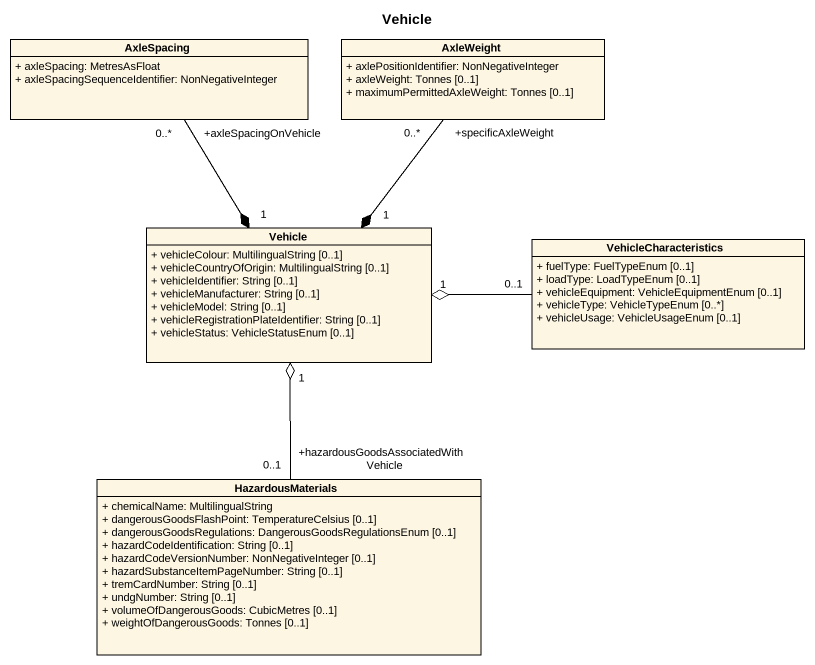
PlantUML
@startuml
title Vehicle
hide circle
hide empty members
skinparam classAttributeIconSize 0
class AxleSpacing {
  + axleSpacing: MetresAsFloat
  + axleSpacingSequenceIdentifier: NonNegativeInteger
}
class AxleWeight {
  + axlePositionIdentifier: NonNegativeInteger
  + axleWeight: Tonnes [0..1]
  + maximumPermittedAxleWeight: Tonnes [0..1]
}
class Vehicle {
  + vehicleColour: MultilingualString [0..1]
  + vehicleCountryOfOrigin: MultilingualString [0..1]
  + vehicleIdentifier: String [0..1]
  + vehicleManufacturer: String [0..1]
  + vehicleModel: String [0..1]
  + vehicleRegistrationPlateIdentifier: String [0..1]
  + vehicleStatus: VehicleStatusEnum [0..1]
}
class VehicleCharacteristics {
  + fuelType: FuelTypeEnum [0..1]
  + loadType: LoadTypeEnum [0..1]
  + vehicleEquipment: VehicleEquipmentEnum [0..1]
  + vehicleType: VehicleTypeEnum [0..*]
  + vehicleUsage: VehicleUsageEnum [0..1]
}
class HazardousMaterials {
  + chemicalName: MultilingualString
  + dangerousGoodsFlashPoint: TemperatureCelsius [0..1]
  + dangerousGoodsRegulations: DangerousGoodsRegulationsEnum [0..1]
  + hazardCodeIdentification: String [0..1]
  + hazardCodeVersionNumber: NonNegativeInteger [0..1]
  + hazardSubstanceItemPageNumber: String [0..1]
  + tremCardNumber: String [0..1]
  + undgNumber: String [0..1]
  + volumeOfDangerousGoods: CubicMetres [0..1]
  + weightOfDangerousGoods: Tonnes [0..1]
}
AxleSpacing "+axleSpacingOnVehicle\n0..*" --* "1" Vehicle
AxleWeight "+specificAxleWeight\n0..*" --* "1" Vehicle
VehicleCharacteristics "0..1" -left-o "1" Vehicle
HazardousMaterials "+hazardousGoodsAssociatedWithVehicle\n0..1" -up-o "1" Vehicle
@enduml
